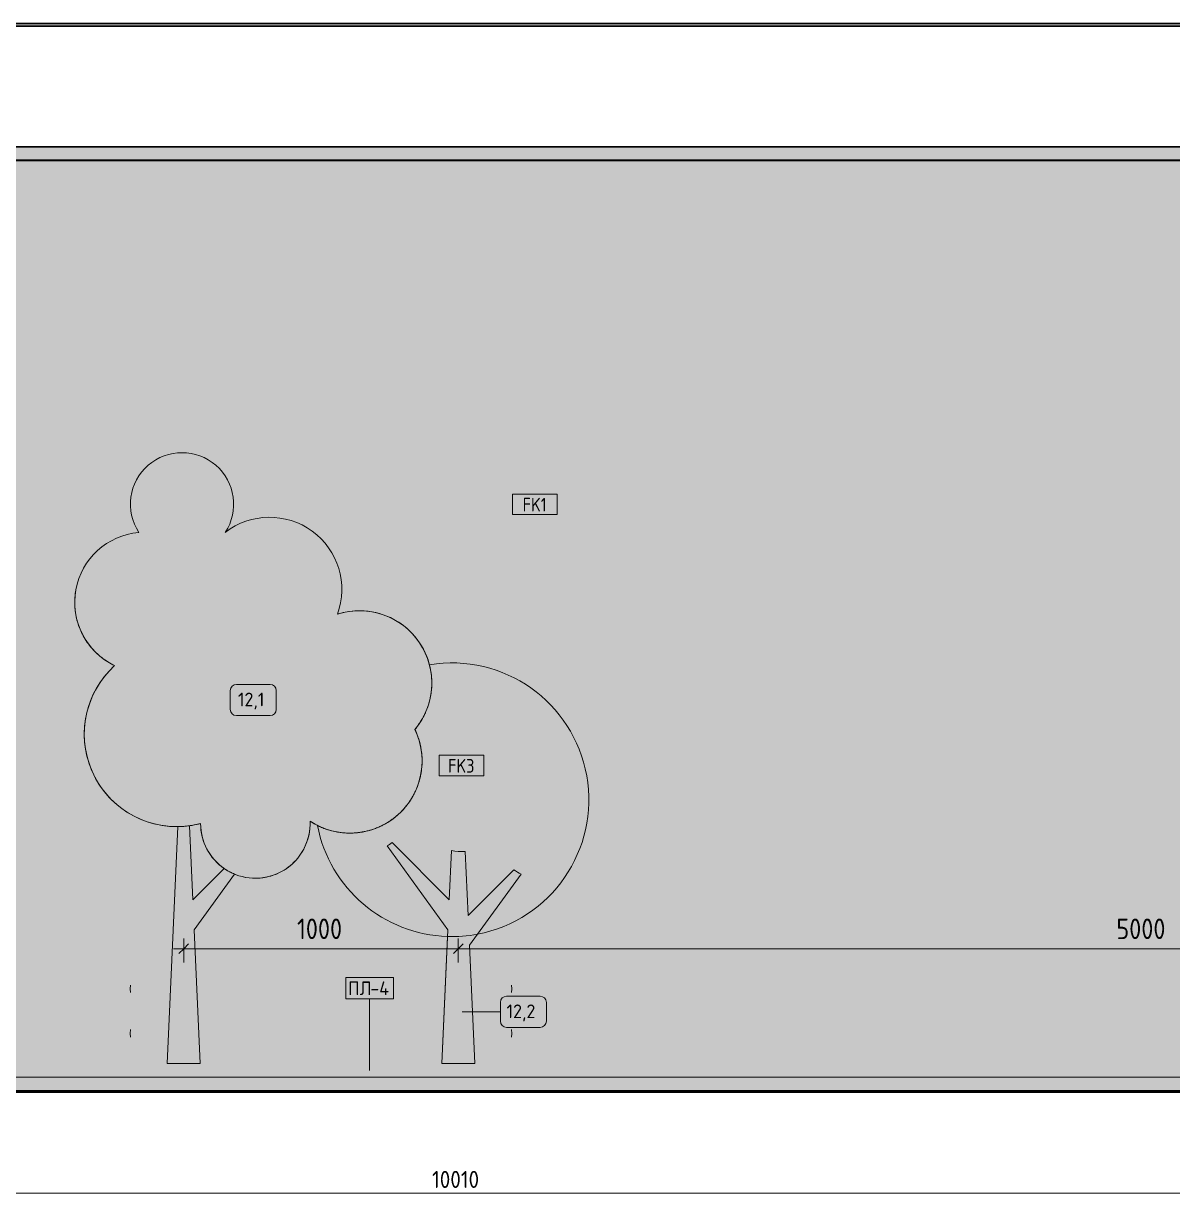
# Model space of a CAD drawing. Header units: millimetres. Extents: x 95863 to 181387, y -1987 to 13800.
# Drawn here: x 155312 to 159509, y 3796 to 8100 of the extents above; entities that cross this region are included whole.
import ezdxf

# ---------------------------------------------------------------- set-up
doc = ezdxf.new("R2010")
doc.units = ezdxf.units.MM
for name, color, linetype, lineweight in [('A-ANNO-DIMS', 7, 'Continuous', 9), ('A-ANNO-DIMS-25', 7, 'Continuous', 9), ('A-FLOR', 7, 'Continuous', 9), ('A-GENM', 7, 'Continuous', 9), ('A-GENM-IDEN', 7, 'Continuous', 9), ('A-WALL-IDEN', 7, 'Continuous', 9), ('A-WALL-PATT', 7, 'Continuous', 9), ('I-FURN-IDEN', 7, 'Continuous', 9), ('I-WALL', 7, 'Continuous', 9)]:
    doc.layers.add(name, color=color, linetype=linetype, lineweight=lineweight)
for name, color, linetype, lineweight, true_color in [('A-CLNG-1', 7, 'Continuous', 9, 0x787878), ('A-CLNG-FNSH-1', 7, 'Continuous', 30, 0x3c3c3c), ('A-FLOR-FNSH-1', 7, 'Continuous', 30, 0x3c3c3c), ('I-FURN-3', 7, 'Continuous', 9, 0xc0c0c0), ('I-FURN-6', 7, 'Continuous', 9, 0xbec2bc), ('I-FURN-7', 7, 'Continuous', 9, 0xc5c2b6), ('I-FURN-8', 7, 'Continuous', 9, 0xc6c1b9), ('I-FURN-9', 7, 'Continuous', 9, 0xc2c3b7)]:
    doc.layers.add(name, color=color, linetype=linetype, lineweight=lineweight, true_color=true_color)
doc.layers.add('I-FURN-4', color=7, linetype='Continuous', lineweight=9, transparency=0.7)
doc.layers.add('I-FURN-5', color=7, linetype='Continuous', lineweight=9, true_color=0xd7c4aa, transparency=0.7)
doc.styles.add('GOST Common', font='GOST_Common.ttf', dxfattribs={"height": 50})
doc.styles.add('GOST Common_1', font='GOST_Common.ttf', dxfattribs={"width": 0.9, "height": 50})
doc.styles.add('GOST Common_2', font='GOST_Common.ttf', dxfattribs={"width": 0.9, "height": 75})
doc.styles.add('ISOCPEUR_1', font='isocpeur.ttf', dxfattribs={"width": 0.9, "height": 62.5})
doc.dimstyles.new('ADSK_Основной_3_0_окр_', dxfattribs={"dimscale": 304.8, "dimtxt": 75.428625, "dimasz": 0.115978, "dimexe": 0.123031, "dimexo": 0.246063, "dimgap": 0.04101, "dimtad": 1, "dimdec": 0, "dimrnd": 10, "dimdsep": 46, "dimtxsty": 'GOST Common_2', "dimblk1": 'OBLIQUE', "dimblk2": 'OBLIQUE', "dimsah": 1, "dimcen": 0.09, "dimdle": 0.123031, "dimazin": 0, "dimtfac": 1, "dimtdec": 4, "dimtix": 1, "dimtmove": 0, "dimatfit": 3, "dimfxl": 1, "dimtvp": 1, "dimtolj": 1, "dimtzin": 0, "dimlwd": 9, "dimlwe": 9, "dimarcsym": 2})
doc.dimstyles.new('ISO-2_5_0_9К_БОЛЬШОЙ_1', dxfattribs={"dimscale": 304.8, "dimtxt": 62.248823, "dimasz": 0.123031, "dimexe": 0.098425, "dimexo": 0.246063, "dimgap": 0, "dimtad": 1, "dimdec": 0, "dimrnd": 10, "dimzin": 0, "dimdsep": 46, "dimtxsty": 'ISOCPEUR_1', "dimblk1": 'OBLIQUE', "dimblk2": 'OBLIQUE', "dimsah": 1, "dimcen": 0.09, "dimdle": 0.098425, "dimazin": 0, "dimtfac": 1, "dimtdec": 4, "dimtix": 1, "dimtmove": 0, "dimatfit": 3, "dimfxl": 1, "dimtvp": 1, "dimtolj": 1, "dimtzin": 0, "dimarcsym": 2})

# ---------------------------------------------------------------- blocks, each defined once
blk = doc.blocks.new('Плинтус - Плинтус светлый _сад_-32863587-Развертка 2_56-3')
at = {"layer": 'A-GENM'}
blk.add_hatch(color=256, dxfattribs=at).paths.add_polyline_path([(-111361.9, 4200), (-111195, 4200), (-111195, 4250), (-121174, 4250), (-121174, 4202), (-120610, 4202), (-120610, 4200), (-111713.6, 4200)])
blk.add_line((-121174, 4250), (-111195, 4250), dxfattribs=at)
blk = doc.blocks.new('Дерево_ декор 2 - Дерево_ декор 2-30725410-Развертка 2_56-3')
at = {"layer": 'I-FURN-4'}
blk.add_hatch(color=256, dxfattribs=at).paths.add_polyline_path([(-116914.2, 4976.9), (-116889.8, 4979), (-116865.9, 4983.9), (-116842.7, 4991.8), (-116820.6, 5002.5), (-116800.1, 5015.7), (-116781.3, 5031.4), (-116764.5, 5049.3), (-116750.1, 5069), (-116738.2, 5090.4), (-116729, 5113.1), (-116722.5, 5137.1), (-116719.1, 5161), (-116718.7, 5185.4), (-116693.8, 5170.9), (-116666.1, 5158.8), (-116640.3, 5150.5), (-116612, 5144.7), (-116583.9, 5142.2), (-116557, 5142.4), (-116529.4, 5145.6), (-116505.2, 5151), (-116498.8, 5152.8), (-116480.1, 5159.2), (-116472.8, 5162), (-116461.9, 5166.9), (-116446.9, 5174.4), (-116439, 5178.9), (-116426.2, 5186.9), (-116415.1, 5195), (-116403.5, 5204), (-116394.1, 5212.4), (-116383.4, 5222.9), (-116374, 5233.2), (-116362.4, 5247.7), (-116357.3, 5254.5), (-116346, 5272.3), (-116342.5, 5278.3), (-116332.8, 5297.9), (-116330.3, 5303.4), (-116322.4, 5324.9), (-116320.8, 5329.8), (-116315, 5353.2), (-116314.1, 5357), (-116310.8, 5381.5), (-116310.3, 5388.1), (-116309.6, 5412.7), (-116311.8, 5440.6), (-116317.3, 5469.4), (-116325.2, 5495.5), (-116335.7, 5520.7), (-116318.6, 5543.8), (-116307.2, 5562.7), (-116304.1, 5568.5), (-116301.1, 5574.6), (-116294.2, 5589.6), (-116290.3, 5599.8), (-116285.2, 5615), (-116282.3, 5625.8), (-116277.7, 5648), (-116276.9, 5652.2), (-116274.4, 5678.9), (-116274.4, 5682.2), (-116274.5, 5706.1), (-116277.4, 5732.8), (-116283.5, 5760.5), (-116292.5, 5787.4), (-116304.3, 5813.2), (-116318.8, 5837.5), (-116335.9, 5860.2), (-116355.2, 5880.9), (-116376.7, 5899.4), (-116400.1, 5915.5), (-116425, 5929), (-116451.2, 5939.7), (-116478.5, 5947.6), (-116506.4, 5952.4), (-116534.7, 5954.3), (-116563, 5953.1), (-116591.1, 5948.9), (-116618.5, 5941.7), (-116610.2, 5968.9), (-116604.9, 5996.7), (-116602.7, 6025), (-116603.6, 6054.3), (-116607.2, 6081.4), (-116614, 6108.9), (-116623.7, 6135.6), (-116636.2, 6161), (-116651.4, 6185), (-116669, 6207.2), (-116689, 6227.3), (-116710.9, 6245.2), (-116734.7, 6260.7), (-116760, 6273.5), (-116786.5, 6283.6), (-116813.9, 6290.7), (-116842, 6294.8), (-116870.3, 6295.9), (-116898.6, 6294), (-116926.5, 6289.1), (-116953.7, 6281.1), (-116980, 6270.3), (-117006.5, 6255.7), (-117028.2, 6240.7), (-117016.5, 6261.4), (-117007.5, 6283.4), (-117001.3, 6306.4), (-116998.2, 6330), (-116998, 6353.8), (-117000.8, 6377.5), (-117006.5, 6400.6), (-117015.1, 6422.7), (-117026.5, 6443.7), (-117040.4, 6463), (-117056.6, 6480.4), (-117074.9, 6495.7), (-117094.9, 6508.5), (-117116.5, 6518.6), (-117139.1, 6526), (-117162.5, 6530.5), (-117186.2, 6532), (-117210, 6530.5), (-117233.3, 6526), (-117256, 6518.6), (-117277.5, 6508.5), (-117297.5, 6495.7), (-117315.8, 6480.4), (-117332, 6463), (-117345.9, 6443.7), (-117357.3, 6422.7), (-117365.9, 6400.6), (-117371.7, 6377.5), (-117374.5, 6353.8), (-117374.3, 6330), (-117371.1, 6306.4), (-117364.9, 6283.4), (-117355.9, 6261.4), (-117344.2, 6240.7), (-117371.8, 6236.7), (-117398.8, 6229.8), (-117424.9, 6220.1), (-117449.8, 6207.5), (-117473.1, 6192.3), (-117494.7, 6174.7), (-117514.2, 6154.8), (-117531.5, 6133), (-117546.3, 6109.3), (-117558.4, 6084.3), (-117567.8, 6058), (-117574.2, 6030.9), (-117577.7, 6003.3), (-117578.1, 5975.4), (-117575.5, 5947.7), (-117570, 5920.4), (-117561.5, 5893.9), (-117550.1, 5868.4), (-117536.1, 5844.3), (-117519.6, 5821.9), (-117500.7, 5801.4), (-117479.7, 5783.1), (-117455.1, 5766.3), (-117432.4, 5753.9), (-117455.1, 5731.1), (-117475.6, 5706.4), (-117493.7, 5679.8), (-117509.1, 5651.6), (-117521.8, 5622), (-117531.6, 5591.4), (-117538.5, 5560), (-117542.4, 5528.1), (-117543.2, 5496), (-117540.9, 5463.9), (-117535.7, 5432.2), (-117527.4, 5401.1), (-117516.2, 5371), (-117502.2, 5342), (-117485.5, 5314.5), (-117466.3, 5288.8), (-117444.7, 5264.9), (-117420.9, 5243.3), (-117395.2, 5224), (-117367.8, 5207.2), (-117338.9, 5193.1), (-117308.8, 5181.8), (-117277.8, 5173.4), (-117246.1, 5168), (-117214, 5165.7), (-117180, 5166.6), (-117149.9, 5170.1), (-117118.5, 5176.9), (-117117, 5152.5), (-117112.5, 5128.4), (-117105.2, 5105.1), (-117095, 5082.8), (-117082, 5061.7), (-117066.9, 5042.8), (-117049.4, 5025.7), (-117029.6, 5010.8), (-117014.2, 5001.6), (-117008.2, 4998.4), (-117002.9, 4995.9), (-116986.3, 4988.7), (-116962.8, 4981.9), (-116938.7, 4977.9)])
h = blk.add_hatch(color=256, dxfattribs=at)
h.paths.add_polyline_path([(-116557.2, 5142.4), (-116555.4, 5142.4), (-116557, 5142.4)])
h.paths.add_polyline_path([(-116529.4, 5145.6), (-116527, 5145.9), (-116528, 5145.9)])
h.paths.add_polyline_path([(-116502.1, 5151.8), (-116499.1, 5152.5), (-116499.9, 5152.5)])
h.paths.add_polyline_path([(-116475.6, 5160.8), (-116472.1, 5162), (-116472.1, 5162.3), (-116472.8, 5162)])
h.paths.add_polyline_path([(-116450.2, 5172.5), (-116446.3, 5174.4), (-116445.6, 5175.2), (-116449.7, 5172.8)])
h.paths.add_polyline_path([(-116426.2, 5186.9), (-116422, 5189.5), (-116420.9, 5190.7), (-116422.6, 5189.5)])
h.paths.add_polyline_path([(-116403.8, 5203.7), (-116399.5, 5207.2), (-116397.1, 5209.7), (-116403.5, 5204)])
h.paths.add_polyline_path([(-116383.4, 5222.9), (-116379, 5227.2), (-116374.6, 5232.5)])
h.paths.add_polyline_path([(-116365.1, 5244.1), (-116360.8, 5249.3), (-116357.3, 5254.5), (-116363, 5246.8)])
h.paths.add_polyline_path([(-116349.1, 5267.1), (-116345.1, 5273.2), (-116342.5, 5278.3), (-116346.2, 5272)])
h.paths.add_polyline_path([(-116335.7, 5291.7), (-116332.1, 5298.7), (-116332.1, 5299.5), (-116335.1, 5293)])
h.paths.add_polyline_path([(-116324.9, 5317.6), (-116321.9, 5325.5), (-116321.9, 5326.5), (-116324.7, 5318.2)])
h.paths.add_polyline_path([(-116316.9, 5344.5), (-116314.7, 5353.2), (-116314.7, 5354.5), (-116316.6, 5346.2)])
h.paths.add_polyline_path([(-116311.9, 5372.2), (-116310.5, 5381.5), (-116310.8, 5381.2), (-116311.5, 5375.8)])
h.paths.add_polyline_path([(-116319.6, 5542.2), (-116318.7, 5543.4), (-116318.9, 5543.4)])
h.paths.add_polyline_path([(-116305.7, 5565.2), (-116304.2, 5567.7), (-116304.3, 5568.1)])
h.paths.add_polyline_path([(-116294.2, 5589.6), (-116292.4, 5593.5), (-116292.5, 5594.1)])
h.paths.add_polyline_path([(-116285.2, 5615), (-116283.1, 5621.9), (-116283.4, 5621.5)])
h.paths.add_polyline_path([(-116278.8, 5641.5), (-116277.4, 5648.1), (-116277.7, 5648)])
h.paths.add_polyline_path([(-116275.2, 5668.8), (-116274.4, 5676.3), (-116274.6, 5676.3), (-116274.9, 5671.8)])
h.paths.add_polyline_path([(-116277.4, 5732.6), (-116277.4, 5732.8), (-116277.4, 5732.7)])
at = {"layer": 'I-FURN-5'}
blk.add_hatch(color=256, dxfattribs=at).paths.add_polyline_path([(-117180, 4300), (-117120, 4300), (-117142, 4789), (-116994.6, 4991.9), (-117016.1, 5002.5), (-117032.8, 5012.8), (-117146.9, 4898.6), (-117159.1, 5168.7), (-117184.3, 5166.3), (-117201, 5165.6), (-117240, 4300)])
at = {"layer": 'I-FURN-3'}
for p, q in [((-117201, 5165.6), (-117240, 4300)), ((-117146.9, 4898.6), (-117159.1, 5168.7)), ((-117032.8, 5012.8), (-117146.9, 4898.6)), ((-117142, 4789), (-116994.6, 4991.9)), ((-117120, 4300), (-117142, 4789)), ((-117374.3, 4586.8), (-117375.4, 4573)), ((-117375.4, 4573), (-117374.3, 4559.2)), ((-117374.3, 4423.8), (-117375.4, 4410)), ((-117375.4, 4410), (-117374.3, 4396.2)), ((-117240, 4300), (-117180, 4300)), ((-117180, 4300), (-117120, 4300))]:
    blk.add_line(p, q, dxfattribs=at)
for centre, radius, start, end in [((-117186.2, 6343.5), 188.5, 326.9514, 213.0486), ((-116866.5, 6032), 264, 340, 127.7678), ((-117321.9, 5985.2), 256.4, 95, 244.475), ((-116537.9, 5690.4), 264, 320, 107.7678), ((-117205.3, 5503.5), 338, 132.2135, 284.8805), ((-116573.3, 5405.8), 264, 236.5894, 25.8162), ((-117205.3, 5503.5), 338, 270.72, 277.8572), ((-116918.5, 5176.9), 200, 180, 2.4492), ((-116918.5, 5176.9), 200, 235.1493, 247.6496)]:
    blk.add_arc(centre, radius, start, end, dxfattribs=at)
at = {"layer": 'I-FURN-6'}
for centre, radius, start, end in [((-117186.2, 6343.5), 188.5, 326.9514, 213.0486), ((-116866.5, 6032), 264, 340, 127.7678), ((-117321.9, 5985.2), 256.4, 95, 169.7375), ((-117321.9, 5985.2), 256.4, 169.7375, 175.9656), ((-117321.9, 5985.2), 256.4, 175.9656, 188.4219), ((-117321.9, 5985.2), 256.4, 188.4219, 200.8781), ((-116537.9, 5690.4), 264, 9.2559, 107.7678), ((-117321.9, 5985.2), 256.4, 200.8781, 213.3344), ((-117321.9, 5985.2), 256.4, 213.3344, 225.7906), ((-117321.9, 5985.2), 256.4, 225.7906, 238.2468), ((-117205.3, 5503.5), 338, 132.2135, 273.5696), ((-117321.9, 5985.2), 256.4, 238.2468, 244.475), ((-116537.9, 5690.4), 264, 3.3761, 9.1542), ((-116537.9, 5690.4), 264, 357.5374, 1.5641), ((-116537.9, 5690.4), 264, 345.8198, 349.3047), ((-116537.9, 5690.4), 264, 351.6877, 355.2983), ((-116537.9, 5690.4), 264, 339.9183, 343.3958), ((-116537.9, 5690.4), 264, 327.746, 331.6724), ((-116537.9, 5690.4), 264, 333.9428, 337.5243), ((-116537.9, 5690.4), 264, 320, 325.8324), ((-116573.3, 5405.8), 264, 19.7376, 25.8162), ((-116573.3, 5405.8), 264, 13.6586, 17.7156), ((-116573.3, 5405.8), 264, 7.5792, 11.2351), ((-116573.3, 5405.8), 264, 1.4992, 4.9861), ((-116573.3, 5405.8), 264, 355.4187, 358.8142), ((-116573.3, 5405.8), 264, 343.2552, 346.5595), ((-116573.3, 5405.8), 264, 349.3374, 352.6774), ((-116573.3, 5405.8), 264, 337.1719, 340.4529), ((-116573.3, 5405.8), 264, 325.0012, 328.2595), ((-116573.3, 5405.8), 264, 331.0874, 334.3537), ((-116573.3, 5405.8), 264, 312.8217, 316.081), ((-116573.3, 5405.8), 264, 318.9128, 322.1689), ((-117205.3, 5503.5), 338, 274.0972, 284.8805), ((-116918.5, 5176.9), 200, 180, 235.6765), ((-116918.5, 5176.9), 200, 245.0008, 2.4492), ((-116573.3, 5405.8), 264, 236.5894, 247.0601), ((-116573.3, 5405.8), 264, 294.5182, 297.8278), ((-116573.3, 5405.8), 264, 300.6264, 303.9108), ((-116573.3, 5405.8), 264, 306.7267, 309.9951), ((-116573.3, 5405.8), 264, 249.1889, 255.2427), ((-116573.3, 5405.8), 264, 255.2928, 261.346), ((-116573.3, 5405.8), 264, 263.2324, 267.4249), ((-116573.3, 5405.8), 264, 269.8026, 273.5043), ((-116573.3, 5405.8), 264, 276.0749, 279.5841), ((-116573.3, 5405.8), 264, 282.2561, 285.6646), ((-116573.3, 5405.8), 264, 288.3976, 291.7458), ((-116918.5, 5176.9), 200, 238.0344, 242.3453)]:
    blk.add_arc(centre, radius, start, end, dxfattribs=at)
at = {"layer": 'I-FURN-7'}
for start, end in [(273.5696, 274.0972), (273.5699, 273.9684), (273.9691, 274.0969)]:
    blk.add_arc((-117205.3, 5503.5), 338, start, end, dxfattribs=at)
at = {"layer": 'I-FURN-8'}
for p, q in [((-117240, 4300), (-117201, 5165.6)), ((-117159.1, 5168.7), (-117146.9, 4898.6)), ((-117146.9, 4898.6), (-117032.8, 5012.8)), ((-116994.6, 4991.9), (-117142, 4789)), ((-117142, 4789), (-117120, 4300)), ((-117180, 4300), (-117240, 4300)), ((-117120, 4300), (-117180, 4300))]:
    blk.add_line(p, q, dxfattribs=at)
for centre, radius, start, end in [((-117205.3, 5503.5), 338, 270.72, 273.5699), ((-117205.3, 5503.5), 338, 274.0969, 277.8572), ((-116918.5, 5176.9), 200, 235.1493, 235.6782), ((-116918.5, 5176.9), 200, 238.033, 242.3478), ((-116918.5, 5176.9), 200, 244.9987, 247.6496)]:
    blk.add_arc(centre, radius, start, end, dxfattribs=at)
at = {"layer": 'I-FURN-9'}
for start, end in [(235.6765, 238.0344), (235.6782, 236.2077), (236.2181, 238.033), (242.3453, 245.0008), (242.3478, 243.2919), (243.3157, 244.9987)]:
    blk.add_arc((-116918.5, 5176.9), 200, start, end, dxfattribs=at)
blk = doc.blocks.new('Дервево_ ствол_ декор 3 - Дервево_ ствол_ декор 3-30728032-Развертка 2_56-3')
at = {"layer": 'I-FURN-5'}
for points in [[(-116187.9, 4763.9), (-116148.9, 4766.4), (-116107.3, 4772.6), (-115947.6, 4992.4), (-115961.3, 4999.7), (-115974.4, 5008.1), (-116141.4, 4841.2), (-116151.9, 5074.5), (-116177, 5075.2), (-116202, 5077.8), (-116210.1, 4898.6), (-116418.5, 5107), (-116430.5, 5099.2), (-116437.4, 5095.1), (-116215, 4789), (-116216.1, 4764.3), (-116215, 4764.3)], [(-116117, 4300), (-116136.5, 4732.5), (-116107.3, 4772.6), (-116110.2, 4772), (-116148.9, 4766.4), (-116187.9, 4763.9), (-116216.1, 4764.3), (-116237, 4300), (-116136.5, 4300)]]:
    blk.add_hatch(color=256, dxfattribs=at).paths.add_polyline_path(points)
at = {"layer": 'I-FURN-3'}
for p, q in [((-116437.4, 5095.1), (-116215, 4789)), ((-116210.1, 4898.6), (-116418.5, 5107)), ((-116202, 5077.8), (-116210.1, 4898.6)), ((-116141.4, 4841.2), (-116151.9, 5074.5)), ((-115974.4, 5008.1), (-116141.4, 4841.2)), ((-116136.5, 4732.5), (-115947.6, 4992.4)), ((-116215, 4789), (-116237, 4300)), ((-116117, 4300), (-116136.5, 4732.5)), ((-115982.7, 4586.8), (-115981.6, 4573)), ((-115981.6, 4573), (-115982.7, 4559.2)), ((-115982.7, 4423.8), (-115981.6, 4410)), ((-115981.6, 4410), (-115982.7, 4396.2)), ((-116237, 4300), (-116177, 4300)), ((-116177, 4300), (-116117, 4300))]:
    blk.add_line(p, q, dxfattribs=at)
for centre, radius, start, end in [((-116534.2, 5270.1), 200, 298.9412, 305.3565), ((-116154.7, 5412.4), 338, 261.9564, 270.4842), ((-115859.7, 5172), 200, 235.0124, 243.9237)]:
    blk.add_arc(centre, radius, start, end, dxfattribs=at)
at = {"layer": 'I-FURN-8'}
for p, q in [((-116237, 4300), (-116216.1, 4764.3)), ((-116107.3, 4772.6), (-116136.5, 4732.5)), ((-116136.5, 4732.5), (-116117, 4300)), ((-116177, 4300), (-116237, 4300)), ((-116117, 4300), (-116177, 4300))]:
    blk.add_line(p, q, dxfattribs=at)
blk = doc.blocks.new('DIMBLOCK41-Развертка 2_56-3')
at = {"layer": 'A-ANNO-DIMS-25'}
for p, q in [((151887.6, 4125), (151887.6, 3795.9)), ((151887.6, 3825.9), (151887.6, 4120)), ((161897.6, 4125), (161897.6, 3795.9)), ((161897.6, 3825.9), (161897.6, 4120)), ((151857.6, 3825.9), (161897.6, 3825.9))]:
    blk.add_line(p, q, dxfattribs=at)
at = {"layer": 'A-ANNO-DIMS-25', "lineweight": 20}
for p, q in [((151887.6, 3825.9), (151906.4, 3844.7)), ((161897.6, 3825.9), (161916.4, 3844.7)), ((151887.6, 3825.9), (151868.9, 3807.2)), ((161897.6, 3825.9), (161878.9, 3807.2))]:
    blk.add_line(p, q, dxfattribs=at)
at = {"layer": 'A-ANNO-DIMS-25', "color": 0, "insert": (156804.6, 3907.6), "char_height": 62.5, "width": 211.167, "attachment_point": 1, "line_spacing_factor": 1.149209, "style": 'ISOCPEUR_1'}
blk.add_mtext('10010', dxfattribs=at)
blk = doc.blocks.new('_Oblique')
at = {"color": 0, "linetype": 'ByBlock', "lineweight": -2}
blk.add_line((-0.5, -0.5), (0.5, 0.5), dxfattribs=at)
blk = doc.blocks.new('М_стена_0001 - Типоразмер_без рамки-25382661-Развертка 2_56-3')
at = {"layer": 'A-WALL-IDEN'}
for p, q in [((-115815.7, 6380.5), (-115979, 6380.5)), ((-115979, 6380.5), (-115979, 6305.5)), ((-115815.7, 6305.5), (-115815.7, 6380.5)), ((-115979, 6305.5), (-115815.7, 6305.5))]:
    blk.add_line(p, q, dxfattribs=at)
blk = doc.blocks.new('Mark Reiling - Mark Reiling-26174330-Развертка 2_56-3')
at = {"layer": 'A-GENM-IDEN'}
for p, q in [((-116587.7, 4614.7), (-116587.7, 4535.9)), ((-116587.7, 4614.7), (-116414.2, 4614.7)), ((-116414.2, 4614.7), (-116587.7, 4614.7)), ((-116587.7, 4614.7), (-116587.7, 4535.9)), ((-116414.2, 4535.9), (-116414.2, 4614.7)), ((-116414.2, 4535.9), (-116414.2, 4614.7)), ((-116587.7, 4535.9), (-116414.2, 4535.9)), ((-116587.7, 4535.9), (-116414.2, 4535.9))]:
    blk.add_line(p, q, dxfattribs=at)
blk = doc.blocks.new('DIMBLOCK50-Развертка 2_56-3')
at = {"layer": 'A-ANNO-DIMS-25'}
for p, q in [((155897.6, 4669), (155897.6, 4756.5)), ((156900.6, 4669), (156900.6, 4756.5)), ((155860.1, 4719), (156900.6, 4719)), ((155897.6, 4719), (155897.6, 4669)), ((156900.6, 4719), (156900.6, 4669))]:
    blk.add_line(p, q, dxfattribs=at)
at = {"layer": 'A-ANNO-DIMS-25', "lineweight": 30}
for p, q in [((155897.6, 4719), (155915.3, 4736.7)), ((156900.6, 4719), (156918.3, 4736.7)), ((155897.6, 4719), (155879.9, 4701.4)), ((156900.6, 4719), (156882.9, 4701.4))]:
    blk.add_line(p, q, dxfattribs=at)
at = {"layer": 'A-ANNO-DIMS-25', "color": 0, "insert": (156311.5, 4829.6), "char_height": 75, "width": 210.177, "attachment_point": 1, "line_spacing_factor": 1.022761, "style": 'GOST Common_2'}
blk.add_mtext('1000', dxfattribs=at)
blk = doc.blocks.new('DIMBLOCK51-Развертка 2_56-3')
at = {"layer": 'A-ANNO-DIMS-25'}
for p, q in [((156900.6, 4669), (156900.6, 4756.5)), ((161897.6, 4669), (161897.6, 4756.5)), ((156900.6, 4719), (161897.6, 4719)), ((156900.6, 4719), (156900.6, 4669)), ((161897.6, 4719), (161897.6, 4669))]:
    blk.add_line(p, q, dxfattribs=at)
at = {"layer": 'A-ANNO-DIMS-25', "lineweight": 30}
for p, q in [((156900.6, 4719), (156918.3, 4736.7)), ((161897.6, 4719), (161915.3, 4736.7)), ((156900.6, 4719), (156882.9, 4701.4)), ((161897.6, 4719), (161879.9, 4701.4))]:
    blk.add_line(p, q, dxfattribs=at)
at = {"layer": 'A-ANNO-DIMS-25', "color": 0, "insert": (159304.5, 4829.6), "char_height": 75, "width": 227.053, "attachment_point": 1, "line_spacing_factor": 1.022761, "style": 'GOST Common_2'}
blk.add_mtext('5000', dxfattribs=at)
blk = doc.blocks.new('Марка_Мебель - В прямоуг_Balcon_Марка-25523697-Развертка 2_56-3')
at = {"layer": 'I-FURN-IDEN'}
for p, q in [((-116987.6, 5685.4), (-116864.9, 5685.4)), ((-117010.1, 5662.9), (-117010.1, 5593.8)), ((-116842.4, 5662.9), (-116842.4, 5594)), ((-116987.8, 5571.5), (-116864.9, 5571.5))]:
    blk.add_line(p, q, dxfattribs=at)
for centre, radius, start, end in [((-116987.6, 5662.9), 22.5, 90, 180), ((-116864.9, 5662.9), 22.5, 0, 90), ((-116987.8, 5593.8), 22.3, 180, 270), ((-116864.9, 5594), 22.5, 270, 0)]:
    blk.add_arc(centre, radius, start, end, dxfattribs=at)

msp = doc.modelspace()

# ---------------------------------------------------------------- hatches: boundary and pattern name
at = {"layer": 'A-CLNG-1'}
for points in [[(174259.8735, 8090), (174357.609, 8090), (174357.609, 8100), (151887.609, 8100), (151887.609, 8090), (172970.8987, 8090)], [(174356.609, 7600), (174356.609, 7650), (151888.609, 7650), (151888.609, 7600), (174009.0458, 7600)]]:
    msp.add_hatch(color=256, dxfattribs=at).paths.add_polyline_path(points)
at = {"layer": 'A-WALL-PATT'}
h = msp.add_hatch(color=256, dxfattribs=at)
h.paths.add_polyline_path([(162847.609, 4200), (162849.4963, 4200), (162849.4963, 4250), (163972.609, 4250), (163972.609, 6300), (165372.609, 6300), (165372.609, 4250), (167982.609, 4250), (167982.609, 6300), (169432.609, 6300), (169432.609, 4250), (172247.609, 4250), (172247.609, 7600), (151888.609, 7600), (151888.609, 4250), (161897.609, 4250), (161897.609, 6300), (162847.609, 6300), (162847.609, 5170.9073)])
h.paths.add_polyline_path([(156900.609, 4300), (156840.609, 4300), (156861.5041, 4764.3371), (156850.6833, 4764.4898), (156811.791, 4768.0878), (156773.2982, 4774.7107), (156735.4398, 4784.318), (156698.4468, 4796.8511), (156662.545, 4812.2336), (156627.9535, 4830.3715), (156594.8832, 4851.1541), (156563.5362, 4874.4548), (156534.1035, 4900.1312), (156506.7649, 4928.0267), (156481.6871, 4957.971), (156459.0233, 4989.7815), (156438.9116, 5023.2641), (156421.4748, 5058.2143), (156406.8194, 5094.4189), (156395.0347, 5131.6571), (156386.1926, 5169.7015), (156383.6428, 5170.9941), (156358.9241, 5185.4395), (156358.4715, 5160.9641), (156355.0322, 5136.7273), (156348.6576, 5113.0922), (156339.4434, 5090.413), (156327.5274, 5069.0293), (156312.7118, 5048.8601), (156296.3424, 5031.4059), (156277.5404, 5015.7298), (156256.9642, 5002.4681), (156234.922, 4991.8196), (156211.744, 4983.9436), (156187.7774, 4978.9584), (156163.3812, 4976.9384), (156138.9211, 4977.914), (156114.7633, 4981.8705), (156091.2699, 4988.7487), (156074.7033, 4995.8957), (156082.9817, 4991.8196), (155935.6052, 4788.9733), (155957.609, 4300), (155837.609, 4300), (155876.5603, 5165.5849), (155893.3525, 5166.3193), (155863.6034, 5165.6704), (155831.5394, 5168.0267), (155799.8444, 5173.4189), (155768.8051, 5181.7984), (155736.3773, 5194.224), (155709.8089, 5207.1895), (155682.3858, 5223.9712), (155656.6814, 5243.2827), (155632.9282, 5264.9493), (155611.3412, 5288.7748), (155592.1158, 5314.5437), (155575.4258, 5342.0228), (155561.4224, 5370.9634), (155550.2323, 5401.1036), (155541.9567, 5432.1707), (155536.6704, 5463.8836), (155534.4214, 5495.9553), (155535.23, 5528.0956), (155539.0889, 5560.0137), (155545.9631, 5591.4207), (155555.7905, 5622.0324), (155568.482, 5651.5718), (155583.923, 5679.7716), (155601.9736, 5706.3767), (155622.4705, 5731.1462), (155645.2282, 5753.8561), (155620.7782, 5767.2083), (155597.921, 5783.1343), (155576.9265, 5801.4459), (155558.0425, 5821.9271), (155541.4919, 5844.3361), (155527.4701, 5868.4084), (155516.1426, 5893.8598), (155507.6431, 5920.3899), (155502.0719, 5947.6854), (155499.4949, 5975.4243), (155499.9423, 6003.279), (155503.409, 6030.9208), (155509.8541, 6058.0233), (155519.2013, 6084.2667), (155531.3405, 6109.3411), (155546.1283, 6132.9505), (155563.3901, 6154.8164), (155582.9222, 6174.6805), (155604.494, 6192.3083), (155627.851, 6207.4919), (155652.7172, 6220.0519), (155678.7994, 6229.8401), (155705.7894, 6236.7409), (155733.3688, 6240.673), (155721.6737, 6261.4035), (155712.6837, 6283.4423), (155706.5421, 6306.4382), (155703.3468, 6330.0246), (155703.3468, 6355.4968), (155705.9509, 6377.4621), (155711.7089, 6400.557), (155720.3308, 6422.7424), (155731.6792, 6443.6647), (155745.5732, 6462.9905), (155761.7915, 6480.4117), (155780.0755, 6495.6506), (155800.1338, 6508.4645), (155821.6467, 6518.649), (155844.2713, 6526.0419), (155867.6472, 6530.5253), (155891.4016, 6532.0277), (155915.156, 6530.5253), (155938.5318, 6526.0419), (155961.1565, 6518.649), (155982.6694, 6508.4645), (156002.7277, 6495.6506), (156021.0117, 6480.4117), (156037.23, 6462.9905), (156051.124, 6443.6647), (156062.4724, 6422.7424), (156071.0943, 6400.557), (156076.8523, 6377.4621), (156079.6545, 6353.8257), (156079.4564, 6330.0246), (156076.2611, 6306.4382), (156070.1195, 6283.4423), (156061.1295, 6261.4035), (156049.4343, 6240.673), (156072.7455, 6256.808), (156097.6528, 6270.3497), (156123.8687, 6281.1419), (156151.0909, 6289.0601), (156179.0054, 6294.013), (156207.2901, 6295.9434), (156235.6186, 6294.829), (156263.6642, 6290.6828), (156291.1034, 6283.5525), (156317.6195, 6273.5203), (156342.9067, 6260.7022), (156366.6733, 6245.2458), (156388.645, 6227.3295), (156408.5684, 6207.1601), (156426.2136, 6184.9702), (156441.3771, 6161.0157), (156453.884, 6135.5731), (156463.5899, 6108.9358), (156470.383, 6081.4112), (156474.1847, 6053.3168), (156474.9513, 6024.9768), (156472.6739, 5996.7179), (156467.3788, 5968.8664), (156459.1271, 5941.7433), (156486.5509, 5948.9324), (156514.5876, 5953.1386), (156542.9137, 5954.3136), (156571.2024, 5952.4437), (156599.1274, 5947.5506), (156626.3665, 5939.6907), (156652.6055, 5928.9546), (156677.5417, 5915.4662), (156700.8873, 5899.3812), (156722.3732, 5880.885), (156741.8724, 5860.0302), (156758.7981, 5837.5383), (156773.3171, 5813.1877), (156785.1406, 5787.4205), (156794.6081, 5758.3579), (156795.0845, 5756.9836), (156833.8331, 5761.8933), (156872.8467, 5763.7634), (156911.8872, 5762.5825), (156950.7165, 5758.3579), (156989.0975, 5751.1152), (157026.796, 5740.8987), (157063.5821, 5727.7707), (157099.2312, 5711.8113), (157133.5258, 5693.118), (157166.2566, 5671.8048), (157197.2239, 5648.0017), (157226.2387, 5621.8541), (157253.1239, 5593.5214), (157277.7156, 5563.1765), (157299.8636, 5531.0047), (157319.4328, 5497.2023), (157336.3037, 5461.9754), (157350.3735, 5425.5392), (157361.5562, 5388.1158), (157369.7836, 5349.9338), (157375.0056, 5311.226), (157377.1902, 5272.2288), (157376.3241, 5233.18), (157372.4126, 5194.3179), (157365.4796, 5155.8798), (157355.5674, 5118.1001), (157342.7364, 5081.2093), (157327.065, 5045.4327), (157308.6488, 5010.9885), (157287.6002, 4978.087), (157264.0476, 4946.9288), (157238.1347, 4917.7041), (157210.0197, 4890.5913), (157179.8741, 4865.7558), (157147.8819, 4843.3491), (157114.2383, 4823.508), (157079.1487, 4806.3536), (157042.827, 4791.9905), (157005.4951, 4780.5064), (156970.1312, 4772.3651), (156941.1477, 4732.4727), (156960.609, 4300), (156941.1477, 4300)])
h.paths.add_polyline_path([(155930.6712, 4898.6165), (156044.8187, 5012.764), (156045.1178, 5012.764), (156028.214, 5025.6741), (156010.7203, 5042.7979), (155995.4496, 5061.9305), (155982.6307, 5082.7854), (155972.4557, 5105.0502), (155965.0769, 5128.3913), (155960.605, 5152.459), (155959.1068, 5176.8927), (155927.6771, 5170.1236), (155912.2398, 5168.0634), (155918.5161, 5168.7311), (155929.4024, 4926.8128)])
h.paths.add_polyline_path([(156491.1828, 5142.1449), (156491.1828, 5142.2644), (156490.5942, 5142.2048)])
h.paths.add_polyline_path([(156560.2187, 5148.1785), (156572.3921, 5150.7641), (156572.3921, 5151.0388), (156563.5362, 5148.958)])
h.paths.add_polyline_path([(156587.4575, 5155.6371), (156598.3854, 5159.1718), (156598.4731, 5159.525), (156594.8832, 5158.258)])
h.paths.add_polyline_path([(156613.6561, 5165.9251), (156624.5691, 5170.9073), (156624.0278, 5170.9073), (156615.6896, 5166.9019)])
h.paths.add_polyline_path([(156638.5615, 5178.9175), (156647.0797, 5183.794), (156651.404, 5186.9039), (156646.4031, 5183.794)])
h.paths.add_polyline_path([(156661.9159, 5194.4637), (156669.259, 5199.7447), (156673.7599, 5203.7486), (156662.545, 5194.9569)])
h.paths.add_polyline_path([(156683.4701, 5212.3866), (156689.6708, 5217.9025), (156694.2089, 5222.8704), (156689.1202, 5217.9025)])
h.paths.add_polyline_path([(156702.9904, 5232.4834), (156708.0964, 5238.0729), (156712.5211, 5244.0572), (156703.6208, 5233.249)])
h.paths.add_polyline_path([(156720.263, 5254.5279), (156724.3384, 5260.0397), (156728.4898, 5267.0745), (156723.8771, 5260.0397)])
h.paths.add_polyline_path([(156735.0979, 5278.2723), (156738.2228, 5283.5678), (156741.934, 5291.6688), (156737.8001, 5283.5678)])
h.paths.add_polyline_path([(156747.3311, 5303.45), (156749.601, 5308.4049), (156752.7001, 5317.5712), (156749.215, 5308.4049)])
h.paths.add_polyline_path([(156756.8273, 5329.7784), (156758.351, 5334.2851), (156760.6624, 5344.502), (156758.0012, 5334.2851)])
h.paths.add_polyline_path([(156763.4812, 5356.9622), (156764.3791, 5360.931), (156764.3791, 5363.056), (156764.0608, 5360.8959)])
h.paths.add_polyline_path([(156767.2191, 5384.6966), (156767.6216, 5388.1158), (156767.3432, 5387.9829)])
h.paths.add_polyline_path([(156767.9995, 5412.6704), (156768.0411, 5415.3735), (156767.8342, 5415.0018)])
h.paths.add_polyline_path([(156765.814, 5440.5699), (156765.6357, 5442.5867), (156765.6357, 5441.5536)])
h.paths.add_polyline_path([(156760.6873, 5468.0821), (156760.4304, 5469.4056), (156760.4304, 5468.9499)])
h.paths.add_polyline_path([(156752.6768, 5494.8985), (156752.4809, 5495.5427), (156752.4809, 5495.3667)])
h.paths.add_polyline_path([(156762.6458, 5549.6705), (156770.3587, 5562.1065), (156770.0487, 5562.1065), (156765.6357, 5554.6933)])
h.paths.add_polyline_path([(156776.5277, 5574.5632), (156781.5204, 5584.6447), (156781.6417, 5585.7293), (156781.0607, 5584.4607)])
h.paths.add_polyline_path([(156787.3189, 5599.8415), (156790.4864, 5608.1429), (156791.5521, 5612.5296), (156789.9968, 5607.8679)])
h.paths.add_polyline_path([(156795.3508, 5625.7752), (156797.1751, 5632.3878), (156798.7674, 5641.4537), (156796.7083, 5632.0049)])
h.paths.add_polyline_path([(156800.663, 5652.2465), (156801.6784, 5659.0963), (156801.3995, 5659.0963), (156801.1912, 5657.1592)])
h.paths.add_polyline_path([(156803.2483, 5679.0434), (156803.4993, 5682.2323), (156803.2472, 5682.2323)])
h.paths.add_polyline_path([(156803.1018, 5705.9209), (156803.0773, 5707.3794), (156803.0773, 5706.147)])
msp.add_hatch(color=256, dxfattribs=at).paths.add_polyline_path([(156861.5041, 4764.3371), (156862.6128, 4788.9733), (156640.1866, 5095.1166), (156650.5148, 5101.2649), (156659.1367, 5107.0265), (156867.5467, 4898.6165), (156875.6095, 5077.7889), (156900.6219, 5075.199), (156925.7576, 5074.4759), (156936.255, 4841.2002), (157103.199, 5008.1442), (157116.275, 4999.7303), (157129.9651, 4992.3576), (156970.3241, 4772.6306), (157005.4951, 4780.5064), (157042.827, 4791.9905), (157079.1487, 4806.3536), (157116.275, 4824.7091), (157147.8819, 4843.3491), (157179.8741, 4865.7558), (157210.0197, 4890.5913), (157238.1347, 4917.7041), (157264.0476, 4946.9288), (157287.6002, 4978.087), (157308.6488, 5010.9885), (157327.065, 5045.4327), (157342.7364, 5081.2093), (157355.5674, 5118.1001), (157365.4796, 5155.8798), (157372.4126, 5194.3179), (157376.3241, 5233.18), (157377.1902, 5272.2288), (157375.0056, 5311.226), (157369.7676, 5350.0083), (157361.5562, 5388.1158), (157350.3735, 5425.5392), (157336.3037, 5461.9754), (157319.4328, 5497.2023), (157299.8636, 5531.0047), (157277.7156, 5563.1765), (157253.1239, 5593.5214), (157226.2387, 5621.8541), (157197.2239, 5648.0017), (157166.2566, 5671.8048), (157133.5258, 5693.118), (157099.2312, 5711.8113), (157063.5821, 5727.7707), (157026.796, 5740.8987), (156989.0975, 5751.1152), (156950.7165, 5758.3579), (156911.8872, 5762.5825), (156872.8467, 5763.7634), (156833.8331, 5761.8933), (156795.0845, 5756.9836), (156800.2639, 5732.3721), (156803.2392, 5704.6518), (156803.2392, 5676.2073), (156801.6784, 5659.0963), (156801.5259, 5657.1592), (156797.1751, 5632.3878), (156794.4963, 5621.8541), (156794.1823, 5620.413), (156791.5521, 5612.0059), (156790.4864, 5608.1429), (156781.5204, 5584.6447), (156770.3587, 5562.1065), (156757.1026, 5540.733), (156741.8724, 5520.7182), (156752.9243, 5494.3072), (156761.0506, 5466.8546), (156766.1558, 5438.6834), (156768.1799, 5410.1249), (156767.0989, 5381.5152), (156765.723, 5372.1773), (156764.3791, 5360.931), (156758.351, 5334.2851), (156756.8273, 5329.7784), (156755.7091, 5325.4852), (156752.7001, 5317.5712), (156749.601, 5308.4049), (156747.3311, 5303.45), (156745.5343, 5298.7241), (156741.934, 5291.6688), (156738.2228, 5283.5678), (156735.0979, 5278.2723), (156732.5209, 5273.2224), (156728.4898, 5267.0745), (156724.3384, 5260.0397), (156720.263, 5254.5279), (156716.8221, 5249.2802), (156712.5211, 5244.0572), (156708.0964, 5238.0729), (156702.9904, 5232.4834), (156698.6225, 5227.1792), (156694.2089, 5222.8704), (156689.6708, 5217.9025), (156683.4701, 5212.3866), (156678.1362, 5207.1793), (156673.7599, 5203.7486), (156669.259, 5199.7447), (156661.9159, 5194.4637), (156655.6043, 5189.5159), (156651.404, 5186.9039), (156647.0797, 5183.794), (156638.5615, 5178.9175), (156631.2918, 5174.3968), (156624.5691, 5170.9073), (156623.3706, 5170.2212), (156598.3854, 5159.1718), (156571.2774, 5150.5273), (156545.6689, 5145.0881), (156518.5021, 5142.2048), (156490.5942, 5142.2048), (156463.1426, 5145.0881), (156437.0301, 5150.5273), (156409.7806, 5159.3109), (156386.1926, 5169.7015), (156395.0347, 5131.6571), (156406.8194, 5094.4189), (156421.4748, 5058.2143), (156439.8271, 5021.7398), (156460.4091, 4987.8365), (156481.6871, 4957.971), (156507.9545, 4926.8128), (156534.1035, 4900.1312), (156563.5362, 4874.4548), (156594.8832, 4851.1541), (156627.9535, 4830.3715), (156662.545, 4812.2336), (156698.4468, 4796.8511), (156735.4398, 4784.318), (156773.2982, 4774.7107), (156811.791, 4768.0878), (156850.6833, 4764.4898)])

# ---------------------------------------------------------------- linework, layer by layer
at = {"layer": 'A-CLNG-FNSH-1'}
for p, q in [((174357.609, 8100), (151887.609, 8100)), ((151887.609, 8090), (174357.609, 8090)), ((174356.609, 7650), (151888.609, 7650)), ((174356.609, 7601), (151888.609, 7601)), ((151888.609, 7600), (174356.609, 7600))]:
    msp.add_line(p, q, dxfattribs=at)
at = {"layer": 'A-FLOR'}
msp.add_line((151867.609, 8100), (174377.609, 8100), dxfattribs=at)
at = {"layer": 'A-FLOR-FNSH-1'}
for p, q in [((151867.4031, 4195), (174377.7984, 4195)), ((174377.7984, 4200), (151867.609, 4200))]:
    msp.add_line(p, q, dxfattribs=at)
at = {"layer": 'A-GENM-IDEN'}
msp.add_line((156576.6303, 4274.0062), (156576.6303, 4534.8099), dxfattribs=at)
at = {"layer": 'I-FURN-IDEN'}
msp.add_line((156915.0845, 4488.9579), (157054.5434, 4488.9579), dxfattribs=at)
at = {"layer": 'I-WALL'}
for centre, radius, start, end in [((156877.2615, 5263.7829), 500, 280.7293692, 99.459717), ((156539.6742, 5690.3826), 263.9509, 3.3752859, 14.6150544), ((156539.6742, 5690.3826), 263.9509, 2.992265, 3.3752859), ((156539.6742, 5690.3826), 263.9509, 1.5647602, 2.9588567), ((156539.6742, 5690.3826), 263.9509, 357.5359186, 1.5647602), ((156539.6742, 5690.3826), 263.9509, 345.8179392, 349.3063511), ((156539.6742, 5690.3826), 263.9509, 349.3063511, 351.6858855), ((156539.6742, 5690.3826), 263.9509, 351.6858855, 355.299501), ((156539.6742, 5690.3826), 263.9509, 355.299501, 357.5359186), ((156539.6742, 5690.3826), 263.9509, 337.5261224, 339.9165789), ((156539.6742, 5690.3826), 263.9509, 339.9165789, 343.3977025), ((156539.6742, 5690.3826), 263.9509, 343.3977025, 345.8179392), ((156539.6742, 5690.3826), 263.9509, 327.7452794, 331.6740275), ((156539.6742, 5690.3826), 263.9509, 331.6740275, 332.4739182), ((156539.6742, 5690.3826), 263.9509, 332.5110236, 333.9415438), ((156539.6742, 5690.3826), 263.9509, 333.9415438, 337.5261224), ((156539.6742, 5690.3826), 263.9509, 320, 325.833386), ((156504.2649, 5405.7714), 263.9509, 19.7371085, 25.8161802), ((156539.6742, 5690.3826), 263.9509, 325.833386, 326.2261692), ((156539.6742, 5690.3826), 263.9509, 326.2382753, 327.7452794), ((156504.2649, 5405.7714), 263.9509, 19.5913382, 19.7371085), ((156504.2649, 5405.7714), 263.9509, 17.7159335, 19.5903425), ((156504.2649, 5405.7714), 263.9509, 13.6577099, 17.7159335), ((156504.2649, 5405.7714), 263.9509, 13.3634473, 13.6577099), ((156504.2649, 5405.7714), 263.9509, 11.2357332, 13.3612954), ((156504.2649, 5405.7714), 263.9509, 7.5779232, 11.2357332), ((156504.2649, 5405.7714), 263.9509, 7.1323326, 7.5779232), ((156504.2649, 5405.7714), 263.9509, 4.9869642, 7.128741), ((156504.2649, 5405.7714), 263.9509, 1.4976734, 4.9869642), ((156504.2649, 5405.7714), 263.9509, 352.6787623, 354.6499424), ((156504.2649, 5405.7714), 263.9509, 354.6582305, 355.4168679), ((156504.2649, 5405.7714), 263.9509, 355.4168679, 358.8153342), ((156504.2649, 5405.7714), 263.9509, 0.897553, 1.4976734), ((156504.2649, 5405.7714), 263.9509, 358.8153342, 0.892037), ((156504.2649, 5405.7714), 263.9509, 343.253091, 346.5610624), ((156504.2649, 5405.7714), 263.9509, 346.5610624, 348.4000494), ((156504.2649, 5405.7714), 263.9509, 348.4126839, 349.3353899), ((156504.2649, 5405.7714), 263.9509, 349.3353899, 352.6787623), ((156504.2649, 5405.7714), 263.9509, 334.3556151, 335.850046), ((156504.2649, 5405.7714), 263.9509, 335.8855868, 337.1697782), ((156504.2649, 5405.7714), 263.9509, 337.1697782, 340.4546801), ((156504.2649, 5405.7714), 263.9509, 340.4546801, 342.1373616), ((156504.2649, 5405.7714), 263.9509, 342.1575729, 343.253091), ((156504.2649, 5405.7714), 263.9509, 322.1710523, 324.999003), ((156504.2649, 5405.7714), 263.9509, 324.999003, 328.2615507), ((156504.2649, 5405.7714), 263.9509, 328.2615507, 331.0851969), ((156504.2649, 5405.7714), 263.9509, 331.0851969, 334.3556151), ((156504.2649, 5405.7714), 263.9509, 309.9973066, 312.8196663), ((156504.2649, 5405.7714), 263.9509, 312.8196663, 316.0831833), ((156504.2649, 5405.7714), 263.9509, 316.0831833, 318.9107197), ((156504.2649, 5405.7714), 263.9509, 318.9107197, 322.1710523), ((156504.2649, 5405.7714), 263.9509, 243.427714, 247.0605102), ((156877.2615, 5263.7829), 500, 190.8455909, 268.1933405), ((156504.2649, 5405.7714), 263.9509, 292.7148781, 294.5166384), ((156504.2649, 5405.7714), 263.9509, 294.5166384, 297.8298572), ((156504.2649, 5405.7714), 263.9509, 297.8298572, 298.9797709), ((156504.2649, 5405.7714), 263.9509, 299.0281007, 300.6246733), ((156504.2649, 5405.7714), 263.9509, 300.6246733, 303.9129731), ((156504.2649, 5405.7714), 263.9509, 303.9129731, 306.7248362), ((156504.2649, 5405.7714), 263.9509, 306.7248362, 309.9973066), ((156504.2649, 5405.7714), 263.9509, 247.0605102, 249.03084), ((156504.2649, 5405.7714), 263.9509, 249.0318546, 249.1883055), ((156504.2649, 5405.7714), 263.9509, 249.1883055, 261.3464593), ((156504.2649, 5405.7714), 263.9509, 261.3464593, 261.4690396), ((156504.2649, 5405.7714), 263.9509, 261.4700674, 263.2321191), ((156504.2649, 5405.7714), 263.9509, 263.2321191, 267.4257956), ((156504.2649, 5405.7714), 263.9509, 267.4257956, 267.7005915), ((156504.2649, 5405.7714), 263.9509, 267.7031889, 269.8020096), ((156504.2649, 5405.7714), 263.9509, 269.8020096, 273.5055083), ((156504.2649, 5405.7714), 263.9509, 273.5055083, 273.9365125), ((156504.2649, 5405.7714), 263.9509, 273.9412836, 276.0740803), ((156504.2649, 5405.7714), 263.9509, 276.0740803, 279.5856694), ((156504.2649, 5405.7714), 263.9509, 279.5856694, 280.1780796), ((156504.2649, 5405.7714), 263.9509, 280.1861358, 282.2550537), ((156504.2649, 5405.7714), 263.9509, 282.2550537, 285.6663684), ((156504.2649, 5405.7714), 263.9509, 285.6663684, 286.4277879), ((156504.2649, 5405.7714), 263.9509, 286.4413372, 288.3962851), ((156504.2649, 5405.7714), 263.9509, 288.3962851, 291.7477169), ((156504.2649, 5405.7714), 263.9509, 291.7477169, 292.6908548), ((156877.2615, 5263.7829), 500, 268.1933405, 280.7293692)]:
    msp.add_arc(centre, radius, start, end, dxfattribs=at)

# ---------------------------------------------------------------- block references
at = {"layer": 'A-GENM'}
msp.add_blockref('Плинтус - Плинтус светлый _сад_-32863587-Развертка 2_56-3', (273077.609, 0), dxfattribs=at)
at = {"layer": 'A-GENM-IDEN'}
msp.add_blockref('Mark Reiling - Mark Reiling-26174330-Развертка 2_56-3', (273077.609, 0), dxfattribs=at)
at = {"layer": 'A-WALL-IDEN'}
for p in [(273077.609, 0), (272809.6197, -954.3088)]:
    msp.add_blockref('М_стена_0001 - Типоразмер_без рамки-25382661-Развертка 2_56-3', p, dxfattribs=at)
at = {"layer": 'I-FURN-3'}
msp.add_blockref('Дерево_ декор 2 - Дерево_ декор 2-30725410-Развертка 2_56-3', (273077.609, 0), dxfattribs=at)
at = {"layer": 'I-FURN-8'}
msp.add_blockref('Дервево_ ствол_ декор 3 - Дервево_ ствол_ декор 3-30728032-Развертка 2_56-3', (273077.609, 0), dxfattribs=at)
at = {"layer": 'I-FURN-IDEN'}
for p in [(273077.609, 0), (274064.6485, -1139.4618)]:
    msp.add_blockref('Марка_Мебель - В прямоуг_Balcon_Марка-25523697-Развертка 2_56-3', p, dxfattribs=at)

# ---------------------------------------------------------------- texts
at = {"layer": 'A-GENM-IDEN', "char_height": 50, "attachment_point": 1, "style": 'GOST Common'}
for s, insert, width in [('ПЛ', (156498.1071, 4599.7031), 98.206719), ('-4', (156579.1358, 4599.7031), 94.198281)]:
    msp.add_mtext(s, dxfattribs=dict(at, insert=insert, width=width))
at = {"layer": 'A-WALL-IDEN', "char_height": 50, "attachment_point": 1, "style": 'GOST Common_1'}
for s, insert, width in [('FK1', (157135.3976, 6366.9281), 111.835406), ('FK3', (156863.0208, 5412.6193), 122.658187)]:
    msp.add_mtext(s, dxfattribs=dict(at, insert=insert, width=width))
at = {"layer": 'I-FURN-IDEN', "char_height": 50, "attachment_point": 1, "style": 'GOST Common'}
for s, insert, width in [('12,1', (156095.622, 5655.1826), 126.265781), ('12,2', (157076.7866, 4515.7207), 140.295312)]:
    msp.add_mtext(s, dxfattribs=dict(at, insert=insert, width=width))

# ---------------------------------------------------------------- dimensions: what is measured, and where the dimension line sits
at = {"layer": 'A-ANNO-DIMS'}
for base, p1, p2, dimstyle, override, picture, middle in [((156900.609, 4719.0461), (155897.609, 4744.0424), (156900.609, 4744.0424), 'ADSK_Основной_3_0_окр_', {"dimpost": '<>', "dimfxl": 1003}, 'DIMBLOCK50-Развертка 2_56-3', (156399.109, 4769.0461)), ((161897.609, 4719.0461), (156900.609, 4744.0424), (161897.609, 4744.0424), 'ADSK_Основной_3_0_окр_', {"dimpost": '<>', "dimfxl": 4997}, 'DIMBLOCK51-Развертка 2_56-3', (159399.109, 4769.0461)), ((161897.609, 3825.9396), (151887.609, 4200), (161897.609, 4200), 'ISO-2_5_0_9К_БОЛЬШОЙ_1', {"dimpost": '<>', "dimfxl": 10010}, 'DIMBLOCK41-Развертка 2_56-3', (156892.609, 3857.1896))]:
    dim = msp.add_linear_dim(base=base, p1=p1, p2=p2, dimstyle=dimstyle, override=override, dxfattribs=at)
    dim.commit()
    dim.dimension.update_dxf_attribs({"geometry": picture, "text_midpoint": middle})

doc.saveas('drawing.dxf')
